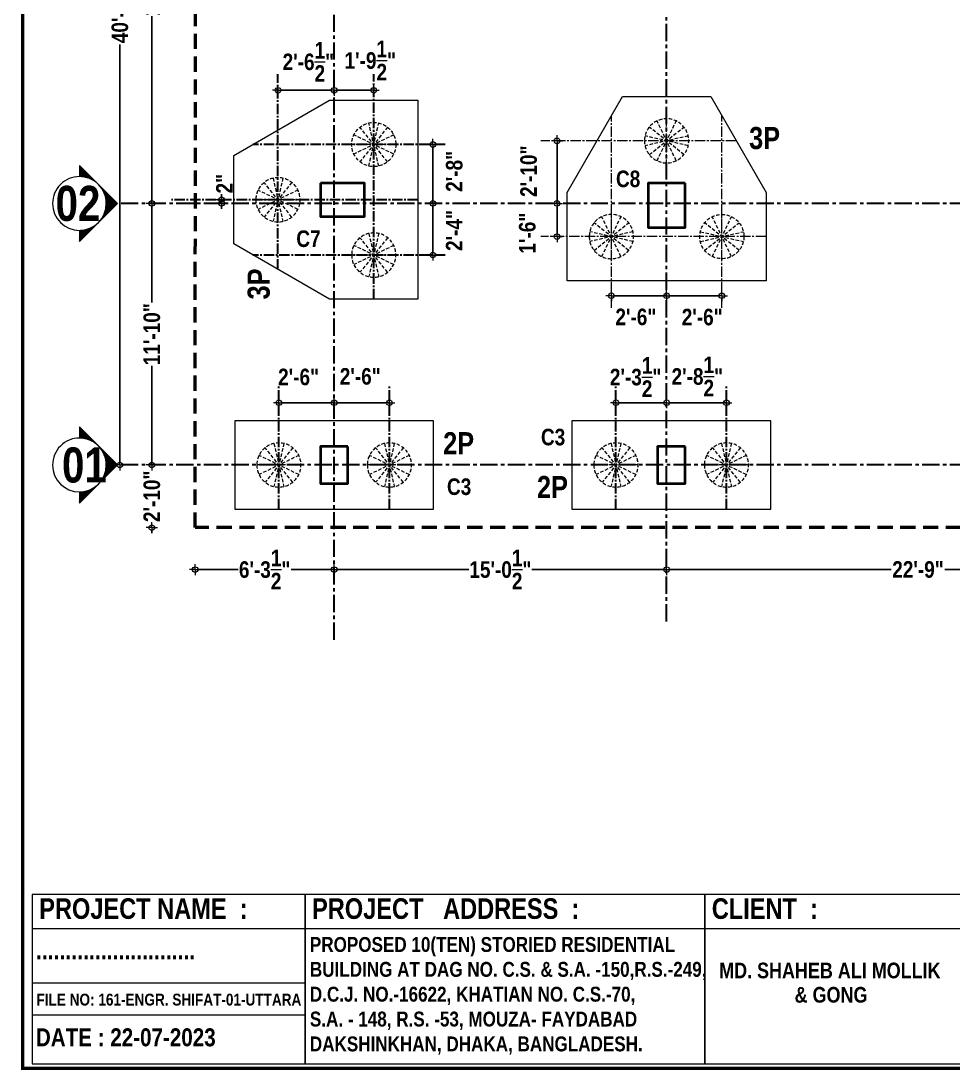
# Model space of a CAD drawing. Header units: inches. Extents: x 64086 to 138972, y -13497 to 16809.
# Drawn here: x 98379 to 98885, y -13497 to -12928 of the extents above; entities that cross this region are included whole.
import ezdxf
from ezdxf.enums import TextEntityAlignment as Align

# ---------------------------------------------------------------- set-up
doc = ezdxf.new("R2010")
doc.units = ezdxf.units.IN
doc.header["$LTSCALE"] = 0.5
doc.header["$MEASUREMENT"] = 0
doc.header["$PDMODE"] = 2
for name, pattern in [('CENTER', [2, 1.25, -0.25, 0.25, -0.25]), ('CENTER2', [1.125, 0.75, -0.125, 0.125, -0.125]), ('DASHED', [0.75, 0.5, -0.25]), ('DASHED2', [0.375, 0.25, -0.125])]:
    doc.linetypes.add(name, pattern=pattern)
for name, color, linetype, lineweight in [('Boundary', 6, 'DASHED', 50), ('BOX', 253, 'Continuous', 15), ('C.L.', 17, 'CENTER', 13), ('C.Line', 135, 'CENTER2', 13), ('Colm txt', 3, 'Continuous', 9), ('Column', 1, 'Continuous', 40), ('DIM', 5, 'Continuous', 13), ('G_Dim', 63, 'Continuous', 5), ('Grid', 32, 'CENTER2', 5), ('LOGO', 7, 'Continuous', 9), ('P.cap', 4, 'Continuous', 20), ('P.Text', 6, 'Continuous', 5), ('pile', 243, 'DASHED2', 20), ('TEXT', 7, 'Continuous', 13), ('TITLE', 7, 'Continuous', 9)]:
    doc.layers.add(name, color=color, linetype=linetype, lineweight=lineweight)
doc.styles.add('SIMPLEX', font='ARIALNB.TTF')
doc.styles.get("Standard").update_dxf_attribs({"font": 'ARIALNB.TTF'})
doc.dimstyles.new('Column Dim', dxfattribs={"dimtxt": 9, "dimasz": 1.5, "dimexe": 13.25, "dimexo": 11, "dimgap": 1, "dimtad": 0, "dimdec": 1, "dimzin": 0, "dimdsep": 46, "dimlunit": 4, "dimtxsty": 'Standard', "dimblk": 'DIM', "dimcen": 0, "dimse1": 1, "dimse2": 1, "dimclrd": 5, "dimclre": 5, "dimclrt": 7, "dimadec": 0, "dimazin": 0, "dimtfac": 1, "dimtdec": 1, "dimtofl": 0, "dimtmove": 2, "dimatfit": 3, "dimldrblk": 'DIM', "dimfxl": 1, "dimtolj": 1, "dimtzin": 0, "dimarcsym": 0})

# ---------------------------------------------------------------- blocks, each defined once
blk = doc.blocks.new('DIM')
at = {"layer": 'DIM'}
for q in [(-2, 0), (0, 2), (0, -2), (2, 0)]:
    blk.add_line((0, 0), q, dxfattribs=at)
blk.add_circle((0, 0), 1, dxfattribs=at)
blk = doc.blocks.new('*D58')
at = {"layer": 'Defpoints', "color": 0, "ltscale": 15, "transparency": 16777216}
for p in [(98450.2, -13168.77), (98473.73, -13168.77), (98473.7, -13202.77)]:
    blk.add_point(p, dxfattribs=at)
at = {"layer": 'DIM', "color": 5, "lineweight": -2, "ltscale": 15, "transparency": 16777216}
for p, q in [((98450.2, -13167.27), (98450.2, -13165.77)), ((98450.2, -13204.27), (98450.2, -13205.77))]:
    blk.add_line(p, q, dxfattribs=at)
at = {"layer": 'DIM', "color": 5, "lineweight": -2, "ltscale": 15, "transparency": 16777216, "xscale": 1.5, "yscale": 1.5, "zscale": 1.5}
for p, rotation in [((98450.2, -13168.77), 270), ((98450.2, -13202.77), 90)]:
    blk.add_blockref('DIM', p, dxfattribs=dict(at, rotation=rotation))
at = {"layer": 'DIM', "color": 7, "ltscale": 15, "transparency": 16777216, "insert": (98450.2, -13185.77), "char_height": 9, "attachment_point": 5, "rotation": 90}
blk.add_mtext('\\A1;2\'-10"', dxfattribs=at)
blk = doc.blocks.new('*D59')
at = {"layer": 'Defpoints', "color": 0, "ltscale": 15, "transparency": 16777216}
for p in [(98450.2, -13026.77), (98541.68, -13026.77), (98473.73, -13168.77)]:
    blk.add_point(p, dxfattribs=at)
at = {"layer": 'DIM', "color": 5, "lineweight": -2, "ltscale": 15, "transparency": 16777216}
for p, q in [((98450.2, -13028.27), (98450.2, -13080.59)), ((98450.2, -13167.27), (98450.2, -13114.96))]:
    blk.add_line(p, q, dxfattribs=at)
at = {"layer": 'DIM', "color": 5, "lineweight": -2, "ltscale": 15, "transparency": 16777216, "xscale": 1.5, "yscale": 1.5, "zscale": 1.5}
for p, rotation in [((98450.2, -13026.77), 90), ((98450.2, -13168.77), 270)]:
    blk.add_blockref('DIM', p, dxfattribs=dict(at, rotation=rotation))
at = {"layer": 'DIM', "color": 7, "ltscale": 15, "transparency": 16777216, "insert": (98450.2, -13097.77), "char_height": 9, "attachment_point": 5, "rotation": 90}
blk.add_mtext('\\A1;11\'-10"', dxfattribs=at)
blk = doc.blocks.new('*D60')
at = {"layer": 'Defpoints', "color": 0, "ltscale": 15, "transparency": 16777216}
for p in [(98450.2, -12789.41), (98541.68, -12789.41), (98541.68, -13026.77)]:
    blk.add_point(p, dxfattribs=at)
at = {"layer": 'DIM', "color": 5, "lineweight": -2, "ltscale": 15, "transparency": 16777216}
for p, q in [((98450.2, -12790.91), (98450.2, -12891.04)), ((98450.2, -13025.27), (98450.2, -12925.14))]:
    blk.add_line(p, q, dxfattribs=at)
at = {"layer": 'DIM', "color": 5, "lineweight": -2, "ltscale": 15, "transparency": 16777216, "xscale": 1.5, "yscale": 1.5, "zscale": 1.5}
for p, rotation in [((98450.2, -12789.41), 90), ((98450.2, -13026.77), 270)]:
    blk.add_blockref('DIM', p, dxfattribs=dict(at, rotation=rotation))
at = {"layer": 'DIM', "color": 7, "ltscale": 15, "transparency": 16777216, "insert": (98450.2, -12908.09), "char_height": 9, "attachment_point": 5, "rotation": 90}
blk.add_mtext('\\A1;19\'-9{\\H1.000000x;\\S1/2;}"', dxfattribs=at)
blk = doc.blocks.new('*D67')
at = {"layer": 'Defpoints', "color": 0, "ltscale": 15, "transparency": 16777216}
for p in [(98473.7, -13202.77), (98549.18, -13202.77), (98549.18, -13225.54)]:
    blk.add_point(p, dxfattribs=at)
at = {"layer": 'DIM', "color": 5, "lineweight": -2, "ltscale": 15, "transparency": 16777216}
for p, q in [((98475.2, -13225.54), (98497.06, -13225.54)), ((98547.68, -13225.54), (98525.82, -13225.54))]:
    blk.add_line(p, q, dxfattribs=at)
at = {"layer": 'DIM', "color": 5, "lineweight": -2, "ltscale": 15, "transparency": 16777216, "xscale": 1.5, "yscale": 1.5, "zscale": 1.5, "rotation": 180}
blk.add_blockref('DIM', (98473.7, -13225.54), dxfattribs=at)
at = {"layer": 'DIM', "color": 5, "lineweight": -2, "ltscale": 15, "transparency": 16777216, "xscale": 1.5, "yscale": 1.5, "zscale": 1.5}
blk.add_blockref('DIM', (98549.18, -13225.54), dxfattribs=at)
at = {"layer": 'DIM', "color": 7, "ltscale": 15, "transparency": 16777216, "insert": (98511.44, -13225.54), "char_height": 9, "attachment_point": 5}
blk.add_mtext('\\A1;6\'-3{\\H1.000000x;\\S1/2;}"', dxfattribs=at)
blk = doc.blocks.new('*D68')
at = {"layer": 'Defpoints', "color": 0, "ltscale": 15, "transparency": 16777216}
for p in [(98549.18, -13202.77), (98729.68, -13225.54), (98729.68, -13225.54)]:
    blk.add_point(p, dxfattribs=at)
at = {"layer": 'DIM', "color": 5, "lineweight": -2, "ltscale": 15, "transparency": 16777216}
for p, q in [((98550.68, -13225.54), (98622.37, -13225.54)), ((98728.18, -13225.54), (98656.48, -13225.54))]:
    blk.add_line(p, q, dxfattribs=at)
at = {"layer": 'DIM', "color": 5, "lineweight": -2, "ltscale": 15, "transparency": 16777216, "xscale": 1.5, "yscale": 1.5, "zscale": 1.5, "rotation": 180}
blk.add_blockref('DIM', (98549.18, -13225.54), dxfattribs=at)
at = {"layer": 'DIM', "color": 5, "lineweight": -2, "ltscale": 15, "transparency": 16777216, "xscale": 1.5, "yscale": 1.5, "zscale": 1.5}
blk.add_blockref('DIM', (98729.68, -13225.54), dxfattribs=at)
at = {"layer": 'DIM', "color": 7, "ltscale": 15, "transparency": 16777216, "insert": (98639.43, -13225.54), "char_height": 9, "attachment_point": 5}
blk.add_mtext('\\A1;15\'-0{\\H1.000000x;\\S1/2;}"', dxfattribs=at)
blk = doc.blocks.new('*D69')
at = {"layer": 'Defpoints', "color": 0, "ltscale": 15, "transparency": 16777216}
for p in [(98729.68, -13225.54), (99002.67, -13225.54), (99002.67, -13225.54)]:
    blk.add_point(p, dxfattribs=at)
at = {"layer": 'DIM', "color": 5, "lineweight": -2, "ltscale": 15, "transparency": 16777216}
for p, q in [((98731.18, -13225.54), (98851.57, -13225.54)), ((99001.17, -13225.54), (98880.77, -13225.54))]:
    blk.add_line(p, q, dxfattribs=at)
at = {"layer": 'DIM', "color": 5, "lineweight": -2, "ltscale": 15, "transparency": 16777216, "xscale": 1.5, "yscale": 1.5, "zscale": 1.5, "rotation": 180}
blk.add_blockref('DIM', (98729.68, -13225.54), dxfattribs=at)
at = {"layer": 'DIM', "color": 5, "lineweight": -2, "ltscale": 15, "transparency": 16777216, "xscale": 1.5, "yscale": 1.5, "zscale": 1.5}
blk.add_blockref('DIM', (99002.67, -13225.54), dxfattribs=at)
at = {"layer": 'DIM', "color": 7, "ltscale": 15, "transparency": 16777216, "insert": (98866.17, -13225.54), "char_height": 9, "attachment_point": 5}
blk.add_mtext('\\A1;22\'-9"', dxfattribs=at)
blk = doc.blocks.new('*D83')
at = {"layer": 'Defpoints', "color": 0, "ltscale": 15, "transparency": 16777216}
for p in [(98541.68, -12682.77), (98432.86, -13168.77), (98541.68, -13168.77)]:
    blk.add_point(p, dxfattribs=at)
at = {"layer": 'DIM', "color": 5, "lineweight": -2, "ltscale": 15, "transparency": 16777216}
for p, q in [((98432.86, -12684.27), (98432.86, -12911.14)), ((98432.86, -13167.27), (98432.86, -12940.41))]:
    blk.add_line(p, q, dxfattribs=at)
at = {"layer": 'DIM', "color": 5, "lineweight": -2, "ltscale": 15, "transparency": 16777216, "xscale": 1.5, "yscale": 1.5, "zscale": 1.5}
for p, rotation in [((98432.86, -12682.77), 90), ((98432.86, -13168.77), 270)]:
    blk.add_blockref('DIM', p, dxfattribs=dict(at, rotation=rotation))
at = {"layer": 'DIM', "color": 7, "ltscale": 15, "transparency": 16777216, "insert": (98432.86, -12925.77), "char_height": 9, "attachment_point": 5, "rotation": 90}
blk.add_mtext('\\A1;40\'-6"', dxfattribs=at)
blk = doc.blocks.new('PILE')
at = {"layer": 'pile', "ltscale": 15}
for p, q in [((-10, 12), (-10, -12)), ((-10, 12), (-10, -12)), ((-19.38, 7.48), (-0.62, -7.48)), ((-0.62, 7.48), (-19.38, -7.48)), ((-19.38, 7.48), (-0.62, -7.48)), ((-0.62, 7.48), (-19.38, -7.48)), ((-15.21, 10.81), (-4.79, -10.81)), ((-4.79, 10.81), (-15.21, -10.81)), ((-15.21, 10.81), (-4.79, -10.81)), ((-4.79, 10.81), (-15.21, -10.81)), ((1.7, -2.67), (-21.7, 2.67)), ((1.7, 2.67), (-21.7, -2.67)), ((1.7, -2.67), (-21.7, 2.67)), ((1.7, 2.67), (-21.7, -2.67))]:
    blk.add_line(p, q, dxfattribs=at)
blk.add_circle((-10, 0), 12, dxfattribs=at)
blk = doc.blocks.new('*D85')
at = {"layer": 'Defpoints', "color": 0, "ltscale": 15, "transparency": 16777216}
for p in [(98549.18, -13134.98), (98519.18, -13144.65), (98549.18, -13144.65)]:
    blk.add_point(p, dxfattribs=at)
at = {"layer": 'DIM', "color": 5, "lineweight": -2, "ltscale": 15, "transparency": 16777216}
blk.add_line((98520.68, -13134.98), (98547.68, -13134.98), dxfattribs=at)
at = {"layer": 'DIM', "color": 5, "lineweight": -2, "ltscale": 15, "transparency": 16777216, "xscale": 1.5, "yscale": 1.5, "zscale": 1.5, "rotation": 180}
blk.add_blockref('DIM', (98519.18, -13134.98), dxfattribs=at)
at = {"layer": 'DIM', "color": 5, "lineweight": -2, "ltscale": 15, "transparency": 16777216, "xscale": 1.5, "yscale": 1.5, "zscale": 1.5}
blk.add_blockref('DIM', (98549.18, -13134.98), dxfattribs=at)
at = {"layer": 'DIM', "color": 7, "ltscale": 15, "transparency": 16777216, "insert": (98529.87, -13121.02), "char_height": 9, "attachment_point": 5}
blk.add_mtext('\\A1;2\'-6"', dxfattribs=at)
blk = doc.blocks.new('*D86')
at = {"layer": 'Defpoints', "color": 0, "ltscale": 15, "transparency": 16777216}
for p in [(98549.18, -13134.98), (98549.18, -13144.65), (98579.18, -13144.65)]:
    blk.add_point(p, dxfattribs=at)
at = {"layer": 'DIM', "color": 5, "lineweight": -2, "ltscale": 15, "transparency": 16777216}
blk.add_line((98577.68, -13134.98), (98550.68, -13134.98), dxfattribs=at)
at = {"layer": 'DIM', "color": 5, "lineweight": -2, "ltscale": 15, "transparency": 16777216, "xscale": 1.5, "yscale": 1.5, "zscale": 1.5, "rotation": 180}
blk.add_blockref('DIM', (98549.18, -13134.98), dxfattribs=at)
at = {"layer": 'DIM', "color": 5, "lineweight": -2, "ltscale": 15, "transparency": 16777216, "xscale": 1.5, "yscale": 1.5, "zscale": 1.5}
blk.add_blockref('DIM', (98579.18, -13134.98), dxfattribs=at)
at = {"layer": 'DIM', "color": 7, "ltscale": 15, "transparency": 16777216, "insert": (98563.35, -13120.71), "char_height": 9, "attachment_point": 5}
blk.add_mtext('\\A1;2\'-6"', dxfattribs=at)
blk = doc.blocks.new('*D87')
at = {"layer": 'Defpoints', "color": 0, "ltscale": 15, "transparency": 16777216}
for p in [(98729.68, -13134.98), (98702.18, -13144.65), (98729.68, -13144.77)]:
    blk.add_point(p, dxfattribs=at)
at = {"layer": 'DIM', "color": 5, "lineweight": -2, "ltscale": 15, "transparency": 16777216}
blk.add_line((98703.68, -13134.98), (98728.18, -13134.98), dxfattribs=at)
at = {"layer": 'DIM', "color": 5, "lineweight": -2, "ltscale": 15, "transparency": 16777216, "xscale": 1.5, "yscale": 1.5, "zscale": 1.5, "rotation": 180}
blk.add_blockref('DIM', (98702.18, -13134.98), dxfattribs=at)
at = {"layer": 'DIM', "color": 5, "lineweight": -2, "ltscale": 15, "transparency": 16777216, "xscale": 1.5, "yscale": 1.5, "zscale": 1.5}
blk.add_blockref('DIM', (98729.68, -13134.98), dxfattribs=at)
at = {"layer": 'DIM', "color": 7, "ltscale": 15, "transparency": 16777216, "insert": (98712.87, -13121.02), "char_height": 9, "attachment_point": 5}
blk.add_mtext('\\A1;2\'-3{\\H1.000000x;\\S1/2;}"', dxfattribs=at)
blk = doc.blocks.new('*D88')
at = {"layer": 'Defpoints', "color": 0, "ltscale": 15, "transparency": 16777216}
for p in [(98729.68, -13134.98), (98729.68, -13144.77), (98762.18, -13144.65)]:
    blk.add_point(p, dxfattribs=at)
at = {"layer": 'DIM', "color": 5, "lineweight": -2, "ltscale": 15, "transparency": 16777216}
blk.add_line((98760.68, -13134.98), (98731.18, -13134.98), dxfattribs=at)
at = {"layer": 'DIM', "color": 5, "lineweight": -2, "ltscale": 15, "transparency": 16777216, "xscale": 1.5, "yscale": 1.5, "zscale": 1.5, "rotation": 180}
blk.add_blockref('DIM', (98729.68, -13134.98), dxfattribs=at)
at = {"layer": 'DIM', "color": 5, "lineweight": -2, "ltscale": 15, "transparency": 16777216, "xscale": 1.5, "yscale": 1.5, "zscale": 1.5}
blk.add_blockref('DIM', (98762.18, -13134.98), dxfattribs=at)
at = {"layer": 'DIM', "color": 7, "ltscale": 15, "transparency": 16777216, "insert": (98746.35, -13120.71), "char_height": 9, "attachment_point": 5}
blk.add_mtext('\\A1;2\'-8{\\H1.000000x;\\S1/2;}"', dxfattribs=at)
blk = doc.blocks.new('*D114')
at = {"layer": 'Defpoints', "color": 0, "ltscale": 15, "transparency": 16777216}
for p in [(98488.04, -13024.77), (98554.8, -13024.77), (98554.8, -13026.77)]:
    blk.add_point(p, dxfattribs=at)
at = {"layer": 'DIM', "color": 5, "lineweight": -2, "ltscale": 15, "transparency": 16777216}
for p, q in [((98488.04, -13023.27), (98488.04, -13021.77)), ((98488.04, -13028.27), (98488.04, -13029.77))]:
    blk.add_line(p, q, dxfattribs=at)
at = {"layer": 'DIM', "color": 5, "lineweight": -2, "ltscale": 15, "transparency": 16777216, "xscale": 1.5, "yscale": 1.5, "zscale": 1.5}
for p, rotation in [((98488.04, -13024.77), 270), ((98488.04, -13026.77), 90)]:
    blk.add_blockref('DIM', p, dxfattribs=dict(at, rotation=rotation))
at = {"layer": 'DIM', "color": 7, "ltscale": 15, "transparency": 16777216, "insert": (98489.57, -13016.04), "char_height": 9, "attachment_point": 5, "rotation": 90}
blk.add_mtext('\\A1;2"', dxfattribs=at)
blk = doc.blocks.new('*D115')
at = {"layer": 'Defpoints', "color": 0, "ltscale": 15, "transparency": 16777216}
for p in [(98594.68, -13026.77), (98602.8, -13026.77), (98594.68, -13054.77)]:
    blk.add_point(p, dxfattribs=at)
at = {"layer": 'DIM', "color": 5, "lineweight": -2, "ltscale": 15, "transparency": 16777216}
blk.add_line((98602.8, -13053.27), (98602.8, -13028.27), dxfattribs=at)
at = {"layer": 'DIM', "color": 5, "lineweight": -2, "ltscale": 15, "transparency": 16777216, "xscale": 1.5, "yscale": 1.5, "zscale": 1.5}
for p, rotation in [((98602.8, -13026.77), 90), ((98602.8, -13054.77), 270)]:
    blk.add_blockref('DIM', p, dxfattribs=dict(at, rotation=rotation))
at = {"layer": 'DIM', "color": 7, "ltscale": 15, "transparency": 16777216, "insert": (98614.34, -13041.46), "char_height": 9, "attachment_point": 5, "rotation": 90}
blk.add_mtext('\\A1;2\'-4"', dxfattribs=at)
blk = doc.blocks.new('*D116')
at = {"layer": 'Defpoints', "color": 0, "ltscale": 15, "transparency": 16777216}
for p in [(98594.68, -12994.77), (98594.68, -13026.77), (98602.8, -13026.77)]:
    blk.add_point(p, dxfattribs=at)
at = {"layer": 'DIM', "color": 5, "lineweight": -2, "ltscale": 15, "transparency": 16777216}
blk.add_line((98602.8, -12996.27), (98602.8, -13025.27), dxfattribs=at)
at = {"layer": 'DIM', "color": 5, "lineweight": -2, "ltscale": 15, "transparency": 16777216, "xscale": 1.5, "yscale": 1.5, "zscale": 1.5}
for p, rotation in [((98602.8, -12994.77), 90), ((98602.8, -13026.77), 270)]:
    blk.add_blockref('DIM', p, dxfattribs=dict(at, rotation=rotation))
at = {"layer": 'DIM', "color": 7, "ltscale": 15, "transparency": 16777216, "insert": (98614.42, -13009.35), "char_height": 9, "attachment_point": 5, "rotation": 90}
blk.add_mtext('\\A1;2\'-8"', dxfattribs=at)
blk = doc.blocks.new('*D117')
at = {"layer": 'Defpoints', "color": 0, "ltscale": 15, "transparency": 16777216}
for p in [(98518.68, -12965.31), (98549.18, -12970.77), (98518.68, -12986.93)]:
    blk.add_point(p, dxfattribs=at)
at = {"layer": 'DIM', "color": 5, "lineweight": -2, "ltscale": 15, "transparency": 16777216}
blk.add_line((98547.68, -12965.31), (98520.18, -12965.31), dxfattribs=at)
at = {"layer": 'DIM', "color": 5, "lineweight": -2, "ltscale": 15, "transparency": 16777216, "xscale": 1.5, "yscale": 1.5, "zscale": 1.5, "rotation": 180}
blk.add_blockref('DIM', (98518.68, -12965.31), dxfattribs=at)
at = {"layer": 'DIM', "color": 5, "lineweight": -2, "ltscale": 15, "transparency": 16777216, "xscale": 1.5, "yscale": 1.5, "zscale": 1.5}
blk.add_blockref('DIM', (98549.18, -12965.31), dxfattribs=at)
at = {"layer": 'DIM', "color": 7, "ltscale": 15, "transparency": 16777216, "insert": (98535.18, -12949.9), "char_height": 9, "attachment_point": 5}
blk.add_mtext('\\A1;2\'-6{\\H1.000000x;\\S1/2;}"', dxfattribs=at)
blk = doc.blocks.new('*D118')
at = {"layer": 'Defpoints', "color": 0, "ltscale": 15, "transparency": 16777216}
for p in [(98570.68, -12965.31), (98549.18, -12970.77), (98570.68, -12970.77)]:
    blk.add_point(p, dxfattribs=at)
at = {"layer": 'DIM', "color": 5, "lineweight": -2, "ltscale": 15, "transparency": 16777216}
blk.add_line((98550.68, -12965.31), (98569.18, -12965.31), dxfattribs=at)
at = {"layer": 'DIM', "color": 5, "lineweight": -2, "ltscale": 15, "transparency": 16777216, "xscale": 1.5, "yscale": 1.5, "zscale": 1.5, "rotation": 180}
blk.add_blockref('DIM', (98549.18, -12965.31), dxfattribs=at)
at = {"layer": 'DIM', "color": 5, "lineweight": -2, "ltscale": 15, "transparency": 16777216, "xscale": 1.5, "yscale": 1.5, "zscale": 1.5}
blk.add_blockref('DIM', (98570.68, -12965.31), dxfattribs=at)
at = {"layer": 'DIM', "color": 7, "ltscale": 15, "transparency": 16777216, "insert": (98568.79, -12949.18), "char_height": 9, "attachment_point": 5}
blk.add_mtext('\\A1;1\'-9{\\H1.000000x;\\S1/2;}"', dxfattribs=at)
blk = doc.blocks.new('*D119')
at = {"layer": 'Defpoints', "color": 0, "ltscale": 15, "transparency": 16777216}
for p in [(98699.68, -13068.77), (98729.68, -13068.77), (98729.68, -13076.89)]:
    blk.add_point(p, dxfattribs=at)
at = {"layer": 'DIM', "color": 5, "lineweight": -2, "ltscale": 15, "transparency": 16777216}
blk.add_line((98701.18, -13076.89), (98728.18, -13076.89), dxfattribs=at)
at = {"layer": 'DIM', "color": 5, "lineweight": -2, "ltscale": 15, "transparency": 16777216, "xscale": 1.5, "yscale": 1.5, "zscale": 1.5, "rotation": 180}
blk.add_blockref('DIM', (98699.68, -13076.89), dxfattribs=at)
at = {"layer": 'DIM', "color": 5, "lineweight": -2, "ltscale": 15, "transparency": 16777216, "xscale": 1.5, "yscale": 1.5, "zscale": 1.5}
blk.add_blockref('DIM', (98729.68, -13076.89), dxfattribs=at)
at = {"layer": 'DIM', "color": 7, "ltscale": 15, "transparency": 16777216, "insert": (98712.99, -13088.43), "char_height": 9, "attachment_point": 5}
blk.add_mtext('\\A1;2\'-6"', dxfattribs=at)
blk = doc.blocks.new('*D120')
at = {"layer": 'Defpoints', "color": 0, "ltscale": 15, "transparency": 16777216}
for p in [(98729.68, -13068.77), (98759.68, -13068.77), (98729.68, -13076.89)]:
    blk.add_point(p, dxfattribs=at)
at = {"layer": 'DIM', "color": 5, "lineweight": -2, "ltscale": 15, "transparency": 16777216}
blk.add_line((98758.18, -13076.89), (98731.18, -13076.89), dxfattribs=at)
at = {"layer": 'DIM', "color": 5, "lineweight": -2, "ltscale": 15, "transparency": 16777216, "xscale": 1.5, "yscale": 1.5, "zscale": 1.5, "rotation": 180}
blk.add_blockref('DIM', (98729.68, -13076.89), dxfattribs=at)
at = {"layer": 'DIM', "color": 5, "lineweight": -2, "ltscale": 15, "transparency": 16777216, "xscale": 1.5, "yscale": 1.5, "zscale": 1.5}
blk.add_blockref('DIM', (98759.68, -13076.89), dxfattribs=at)
at = {"layer": 'DIM', "color": 7, "ltscale": 15, "transparency": 16777216, "insert": (98749.01, -13088.51), "char_height": 9, "attachment_point": 5}
blk.add_mtext('\\A1;2\'-6"', dxfattribs=at)
blk = doc.blocks.new('*D121')
at = {"layer": 'Defpoints', "color": 0, "ltscale": 15, "transparency": 16777216}
for p in [(98670.21, -12992.77), (98691.83, -12992.77), (98675.68, -13026.77)]:
    blk.add_point(p, dxfattribs=at)
at = {"layer": 'DIM', "color": 5, "lineweight": -2, "ltscale": 15, "transparency": 16777216}
blk.add_line((98670.21, -13025.27), (98670.21, -12994.27), dxfattribs=at)
at = {"layer": 'DIM', "color": 5, "lineweight": -2, "ltscale": 15, "transparency": 16777216, "xscale": 1.5, "yscale": 1.5, "zscale": 1.5}
for p, rotation in [((98670.21, -12992.77), 90), ((98670.21, -13026.77), 270)]:
    blk.add_blockref('DIM', p, dxfattribs=dict(at, rotation=rotation))
at = {"layer": 'DIM', "color": 7, "ltscale": 15, "transparency": 16777216, "insert": (98654.8, -13009.28), "char_height": 9, "attachment_point": 5, "rotation": 90}
blk.add_mtext('\\A1;2\'-10"', dxfattribs=at)
blk = doc.blocks.new('*D122')
at = {"layer": 'Defpoints', "color": 0, "ltscale": 15, "transparency": 16777216}
for p in [(98675.68, -13026.77), (98670.21, -13044.77), (98675.68, -13044.77)]:
    blk.add_point(p, dxfattribs=at)
at = {"layer": 'DIM', "color": 5, "lineweight": -2, "ltscale": 15, "transparency": 16777216}
blk.add_line((98670.21, -13028.27), (98670.21, -13043.27), dxfattribs=at)
at = {"layer": 'DIM', "color": 5, "lineweight": -2, "ltscale": 15, "transparency": 16777216, "xscale": 1.5, "yscale": 1.5, "zscale": 1.5}
for p, rotation in [((98670.21, -13026.77), 90), ((98670.21, -13044.77), 270)]:
    blk.add_blockref('DIM', p, dxfattribs=dict(at, rotation=rotation))
at = {"layer": 'DIM', "color": 7, "ltscale": 15, "transparency": 16777216, "insert": (98654.08, -13042.89), "char_height": 9, "attachment_point": 5, "rotation": 90}
blk.add_mtext('\\A1;1\'-6"', dxfattribs=at)
blk = doc.blocks.new('p-1')
at = {"layer": 'C.Line', "ltscale": 15}
for p, q in [((96898.31, -13082.46), (96898.31, -12978.17)), ((96958.31, -13082.46), (96958.31, -12978.17)), ((96966.15, -12991.77), (96860.08, -12991.77)), ((96982.31, -13043.77), (96860.08, -13043.77))]:
    blk.add_line(p, q, dxfattribs=at)
at = {"layer": 'P.cap'}
blk.add_lwpolyline([(96982.31, -13019.77), (96982.31, -13067.77), (96874.31, -13067.77), (96874.31, -13019.77), (96904.31, -12967.77), (96952.31, -12967.77), (96982.31, -13019.77)], dxfattribs=at)
at = {"layer": 'pile', "xscale": -1, "rotation": 180}
for p in [(96938.31, -12991.77), (96908.31, -13043.77)]:
    blk.add_blockref('PILE', p, dxfattribs=at)
at = {"layer": 'pile', "rotation": 180}
blk.add_blockref('PILE', (96948.31, -13043.77), dxfattribs=at)

msp = doc.modelspace()

# ---------------------------------------------------------------- hatches: boundary and pattern name
at = {"layer": 'Grid', "linetype": 'ByBlock'}
h = msp.add_hatch(dxfattribs=at)
h.set_pattern_fill('ANSI31', color=256, scale=1.20642, angle=270, style=0)
h.set_pattern_definition([(315, (106180.20414, -1592.68806), (0.1066335106, 0.1066335106), [])])
h.paths.add_polyline_path([(98410.87, -13006.13), (98410.87, -13012.18, -0.197159), (98421.13, -13016.38)])
h.paths.add_polyline_path([(98421.27, -13037.03), (98431.52, -13026.78), (98421.27, -13016.52, -0.410265)])
h.paths.add_polyline_path([(98410.87, -13041.37), (98410.87, -13047.42), (98421.13, -13037.17, -0.197159)])
h = msp.add_hatch(dxfattribs=at)
h.set_pattern_fill('ANSI31', color=256, scale=1.20642, angle=270, style=0)
h.set_pattern_definition([(315, (106180.20414, -1734.68832), (0.1066335106, 0.1066335106), [])])
h.paths.add_polyline_path([(98410.87, -13148.13), (98410.87, -13154.18, -0.197159), (98421.13, -13158.38)])
h.paths.add_polyline_path([(98421.27, -13179.03), (98431.52, -13168.78), (98421.27, -13158.52, -0.410265)])
h.paths.add_polyline_path([(98410.87, -13183.37), (98410.87, -13189.42), (98421.13, -13179.17, -0.197159)])

# ---------------------------------------------------------------- linework, layer by layer
at = {"layer": 'Boundary', "ltscale": 33}
msp.add_lwpolyline([(99674.11, -12597.69), (99817.7, -13202.68), (98473.7, -13202.77), (98474.11, -12598.77), (99674.11, -12597.69)], dxfattribs=at)
msp.add_lwpolyline([(99674.11, -12597.69), (99817.7, -13202.68), (98473.7, -13202.77), (98474.11, -12598.77), (99674.11, -12597.69)], dxfattribs=at)
at = {"layer": 'BOX', "const_width": 1.78}
msp.add_lwpolyline([(99886.08, -12431.35), (98380.03, -12431.35), (98380.03, -13496.35), (99886.08, -13496.35)], close=True, dxfattribs=at)
at = {"layer": 'C.L.', "lineweight": 30, "ltscale": 15}
for p, q in [((98729.68, -13253.69), (98729.68, -12522.71)), ((98549.18, -13263.69), (98549.18, -12532.87)), ((99882.85, -13026.77), (98431.52, -13026.77)), ((99882.85, -13168.77), (98431.52, -13168.77))]:
    msp.add_line(p, q, dxfattribs=at)
at = {"layer": 'C.Line', "lineweight": 30, "ltscale": 15}
for p, q in [((98518.68, -13062.62), (98518.68, -12956.55)), ((98570.68, -13078.77), (98570.68, -12956.55)), ((98609.37, -12994.77), (98505.08, -12994.77)), ((98594.68, -13024.77), (98460.9, -13024.77)), ((98609.37, -13054.77), (98505.08, -13054.77)), ((98519.18, -13192.77), (98519.18, -13125.86)), ((98579.18, -13192.77), (98579.18, -13125.86)), ((98702.18, -13192.77), (98702.18, -13125.86)), ((98762.18, -13192.77), (98762.18, -13125.86))]:
    msp.add_line(p, q, dxfattribs=at)
at = {"layer": 'Column'}
for points in [[(98541.68, -13015.77), (98541.68, -13033.77), (98565.68, -13033.77), (98565.68, -13015.77)], [(98541.68, -13015.77), (98541.68, -13033.77), (98565.68, -13033.77), (98565.68, -13015.77)], [(98541.68, -13015.77), (98541.68, -13033.77), (98565.68, -13033.77), (98565.68, -13015.77)], [(98739.68, -13015.77), (98719.68, -13015.77), (98719.68, -13039.77), (98739.68, -13039.77)], [(98556.68, -13158.77), (98541.68, -13158.77), (98541.68, -13178.77), (98556.68, -13178.77)], [(98739.68, -13158.77), (98724.68, -13158.77), (98724.68, -13178.77), (98739.68, -13178.77)]]:
    msp.add_lwpolyline(points, close=True, dxfattribs=at)
at = {"layer": 'Grid', "linetype": 'ByBlock'}
for points in [[(98410.87, -13041.37), (98410.87, -13047.42), (98431.52, -13026.77), (98410.87, -13006.13), (98410.87, -13012.18, 0.414214), (98396.28, -13026.78, 0.414052), (98410.87, -13041.37, 0.414169), (98425.47, -13026.78, 0.414214), (98410.87, -13012.18, -1)], [(98410.87, -13183.37), (98410.87, -13189.43), (98431.52, -13168.77), (98410.87, -13148.13), (98410.87, -13154.18, 0.414214), (98396.28, -13168.78, 0.414052), (98410.87, -13183.37, 0.414169), (98425.47, -13168.78, 0.414214), (98410.87, -13154.18, -1)]]:
    msp.add_lwpolyline(points, format="xyb", dxfattribs=at)
at = {"layer": 'P.cap'}
msp.add_lwpolyline([(98546.68, -12970.77), (98594.68, -12970.77), (98594.68, -13078.77), (98546.68, -13078.77), (98494.68, -13048.77), (98494.68, -13000.77), (98546.68, -12970.77)], dxfattribs=at)
for points in [[(98495.18, -13192.77), (98603.18, -13192.77), (98603.18, -13144.77), (98495.18, -13144.77)], [(98678.18, -13192.77), (98786.18, -13192.77), (98786.18, -13144.77), (98678.18, -13144.77)]]:
    msp.add_lwpolyline(points, close=True, dxfattribs=at)
at = {"layer": 'TITLE', "lineweight": 13}
for p, q in [((98533.43, -13420.59), (98385.29, -13420.59)), ((98750.45, -13420.59), (98533.43, -13420.59)), ((98892.03, -13420.59), (98750.45, -13420.59)), ((98533.43, -13450.1), (98385.29, -13450.1)), ((98533.43, -13467.5), (98385.29, -13467.5))]:
    msp.add_line(p, q, dxfattribs=at)
for points in [[(98385.29, -13493.9), (98533.43, -13493.9), (98533.43, -13401.9), (98385.29, -13401.9)], [(98385.29, -13493.9), (98533.43, -13493.9), (98533.43, -13401.9), (98385.29, -13401.9)], [(98533.43, -13493.9), (98750.45, -13493.9), (98750.45, -13401.9), (98533.43, -13401.9)], [(98533.43, -13493.9), (98750.45, -13493.9), (98750.45, -13401.9), (98533.43, -13401.9)], [(98750.45, -13493.9), (98892.03, -13493.9), (98892.03, -13401.9), (98750.45, -13401.9)], [(98750.45, -13493.9), (98892.03, -13493.9), (98892.03, -13401.9), (98750.45, -13401.9)]]:
    msp.add_lwpolyline(points, close=True, dxfattribs=at)

# ---------------------------------------------------------------- block references
at = {"layer": 'C.Line', "lineweight": 30, "ltscale": 15}
msp.add_blockref('p-1', (1801.37, -1), dxfattribs=at)
at = {"layer": 'pile', "rotation": 270}
msp.add_blockref('PILE', (98570.68, -13004.77), dxfattribs=at)
at = {"layer": 'pile', "xscale": -1, "rotation": 270}
for p in [(98518.68, -13014.77), (98570.68, -13044.77), (98519.18, -13158.77), (98579.18, -13158.77), (98702.18, -13158.77), (98762.18, -13158.77)]:
    msp.add_blockref('PILE', p, dxfattribs=at)

# ---------------------------------------------------------------- texts
at = {"layer": 'Colm txt', "ltscale": 15}
for s, p in [('C8', (98708.78, -13013.42)), ('C7', (98535.23, -13045.91)), ('C3', (98668.05, -13153.59)), ('C3', (98617.02, -13180.54))]:
    msp.add_text(s, height=9, dxfattribs=at).set_placement(p, align=Align.MIDDLE_CENTER)
at = {"layer": 'G_Dim', "color": 7, "ltscale": 10}
for s, p in [('02', (98397.94, -13036.27)), ('01', (98401.43, -13178.27))]:
    msp.add_text(s, height=19.051, rotation=360, dxfattribs=at).set_placement(p)
at = {"layer": 'LOGO', "color": 6, "style": 'SIMPLEX'}
msp.add_text('...........................', height=10.0622, dxfattribs=at).set_placement((98387.23, -13437.18))
at = {"layer": 'LOGO', "color": 3, "style": 'SIMPLEX'}
msp.add_text('FILE NO: 161-ENGR. SHIFAT-01-UTTARA', height=6.4387, dxfattribs=at).set_placement((98387.55, -13462.23))
at = {"layer": 'LOGO', "color": 1, "style": 'SIMPLEX'}
msp.add_text('DATE : 22-07-2023', height=9.7671, dxfattribs=at).set_placement((98387.24, -13484.36))
at = {"layer": 'LOGO', "attachment_point": 1, "style": 'SIMPLEX'}
for s, insert, char_height in [('PROJECT NAME  :', (98389.06, -13404.01), 11.1781), ('PROJECT   ADDRESS  :', (98537.19, -13404.01), 11.1781), ('CLIENT  :', (98754.22, -13404.01), 11.178)]:
    msp.add_mtext(s, dxfattribs=dict(at, insert=insert, char_height=char_height))
at = {"layer": 'LOGO', "insert": (98536, -13425.04), "char_height": 8.0944, "width": 219.1884, "attachment_point": 1, "style": 'SIMPLEX'}
msp.add_mtext('PROPOSED 10(TEN) STORIED RESIDENTIAL \\PBUILDING AT {\\C7;DAG NO. C.S. & S.A. -150,R.S.-249, \\PD.C.J. NO.-16622, KHATIAN NO. C.S.-70, \\PS.A. - 148, R.S. -53, MOUZA- FAYDABAD\\PDAKSHINKHAN, DHAKA, BANGLADESH.}', dxfattribs=at)
at = {"layer": 'P.Text', "ltscale": 15}
for s, p in [('3P', (98782.87, -12991.24)), ('2P', (98616.75, -13156.94)), ('2P', (98667.71, -13180.74))]:
    msp.add_text(s, height=12, dxfattribs=at).set_placement(p, align=Align.MIDDLE_CENTER)
msp.add_text('3P', height=12, rotation=90, dxfattribs=at).set_placement((98508.16, -13070.52), align=Align.MIDDLE_CENTER)
at = {"layer": 'TEXT', "color": 3, "style": 'SIMPLEX'}
for s, height, p in [('MD. SHAHEB ALI MOLLIK', 8.5108, (98758.22, -13447.45)), ('& GONG', 8.511, (98799.18, -13460.65))]:
    msp.add_text(s, height=height, dxfattribs=at).set_placement(p)

# ---------------------------------------------------------------- dimensions: what is measured, and where the dimension line sits
at = {"layer": 'DIM', "ltscale": 15}
for base, p1, p2, picture, middle in [((98432.86, -13168.77), (98541.68, -12682.77), (98541.68, -13168.77), '*D83', (98432.86, -12925.77)), ((98450.2, -12789.41), (98541.68, -13026.77), (98541.68, -12789.41), '*D60', (98450.2, -12908.09)), ((98450.2, -13026.77), (98473.73, -13168.77), (98541.68, -13026.77), '*D59', (98450.2, -13097.77)), ((98450.2, -13168.77), (98473.7, -13202.77), (98473.73, -13168.77), '*D58', (98450.2, -13185.77))]:
    dim = msp.add_linear_dim(base=base, p1=p1, p2=p2, angle=90, dimstyle='Column Dim', override={"dimfxl": 4}, dxfattribs=at)
    dim.commit()
    dim.dimension.update_dxf_attribs({"geometry": picture, "text_midpoint": middle})
for base, p1, p2, picture, middle in [((98518.68, -12965.31), (98549.18, -12970.77), (98518.68, -12986.93), '*D117', (98535.18, -12949.9)), ((98570.68, -12965.31), (98549.18, -12970.77), (98570.68, -12970.77), '*D118', (98568.79, -12949.18)), ((98729.68, -13076.89), (98699.68, -13068.77), (98729.68, -13068.77), '*D119', (98712.99, -13088.43))]:
    dim = msp.add_linear_dim(base=base, p1=p1, p2=p2, dimstyle='Column Dim', dxfattribs=at)
    dim.commit()
    dim.dimension.update_dxf_attribs({"geometry": picture, "text_midpoint": middle, "dimtype": 160})
for base, p1, p2, angle, picture, middle in [((98670.21, -12992.77), (98675.68, -13026.77), (98691.83, -12992.77), 270, '*D121', (98654.8, -13009.28)), ((98602.8, -13026.77), (98594.68, -12994.77), (98594.68, -13026.77), 270, '*D116', (98614.42, -13009.35)), ((98602.8, -13026.77), (98594.68, -13054.77), (98594.68, -13026.77), 90, '*D115', (98614.34, -13041.46)), ((98670.21, -13044.77), (98675.68, -13026.77), (98675.68, -13044.77), 270, '*D122', (98654.08, -13042.89)), ((98729.68, -13076.89), (98759.68, -13068.77), (98729.68, -13068.77), 180, '*D120', (98749.01, -13088.51))]:
    dim = msp.add_linear_dim(base=base, p1=p1, p2=p2, angle=angle, dimstyle='Column Dim', dxfattribs=at)
    dim.commit()
    dim.dimension.update_dxf_attribs({"geometry": picture, "text_midpoint": middle, "dimtype": 160})
for base, p1, p2, angle, override, picture, middle in [((98488.04, -13024.77), (98554.8, -13026.77), (98554.8, -13024.77), 90, {"dimfxl": 4}, '*D114', (98489.57, -13016.04)), ((98729.68, -13134.98), (98702.18, -13144.65), (98729.68, -13144.77), 180, {"dimfxl": 0.18}, '*D87', (98712.87, -13121.02)), ((98549.18, -13134.98), (98519.18, -13144.65), (98549.18, -13144.65), 180, {"dimfxl": 0.18}, '*D85', (98529.87, -13121.02))]:
    dim = msp.add_linear_dim(base=base, p1=p1, p2=p2, angle=angle, dimstyle='Column Dim', override=override, dxfattribs=at)
    dim.commit()
    dim.dimension.update_dxf_attribs({"geometry": picture, "text_midpoint": middle, "dimtype": 160})
for base, p1, p2, picture, middle in [((98729.68, -13134.98), (98762.18, -13144.65), (98729.68, -13144.77), '*D88', (98746.35, -13120.71)), ((98549.18, -13134.98), (98579.18, -13144.65), (98549.18, -13144.65), '*D86', (98563.35, -13120.71))]:
    dim = msp.add_linear_dim(base=base, p1=p1, p2=p2, dimstyle='Column Dim', override={"dimfxl": 0.18}, dxfattribs=at)
    dim.commit()
    dim.dimension.update_dxf_attribs({"geometry": picture, "text_midpoint": middle, "dimtype": 160})
for base, p1, p2, picture, middle in [((98549.18, -13225.54), (98473.7, -13202.77), (98549.18, -13202.77), '*D67', (98511.44, -13225.54)), ((98729.68, -13225.54), (98549.18, -13202.77), (98729.68, -13225.54), '*D68', (98639.43, -13225.54)), ((99002.67, -13225.54), (98729.68, -13225.54), (99002.67, -13225.54), '*D69', (98866.17, -13225.54))]:
    dim = msp.add_linear_dim(base=base, p1=p1, p2=p2, dimstyle='Column Dim', override={"dimfxl": 4}, dxfattribs=at)
    dim.commit()
    dim.dimension.update_dxf_attribs({"geometry": picture, "text_midpoint": middle})

doc.saveas('drawing.dxf')
